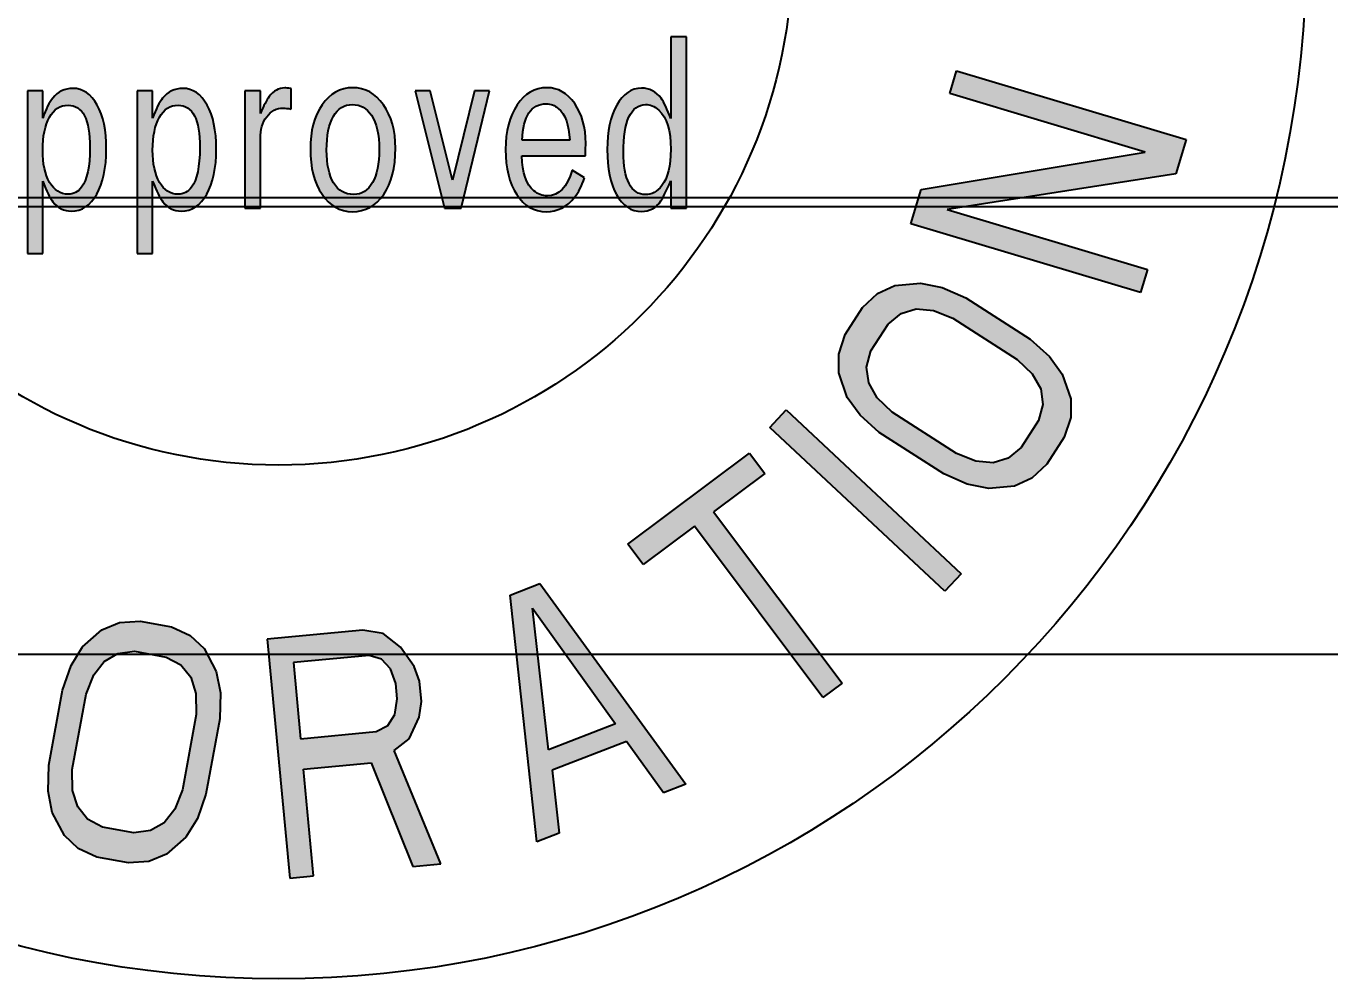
# Model space of a CAD drawing. Header units: millimetres. Extents: x 0 to 1600, y 0 to 1108.
# Drawn here: x 915.6 to 985.5, y 359.1 to 410.2 of the extents above; entities that cross this region are included whole.
import ezdxf
from ezdxf.enums import TextEntityAlignment as Align

# ---------------------------------------------------------------- set-up
doc = ezdxf.new("R2010")
doc.units = ezdxf.units.MM
doc.header["$LTSCALE"] = 88
doc.layers.get('0').update_dxf_attribs({"linetype": 'CONTINUOUS'})
doc.layers.add('5_ALL_CURVES', color=7, linetype='CONTINUOUS')
doc.styles.get("Standard").update_dxf_attribs({"font": 'SIMPLEX.SHX', "width": 0.8})
doc.dimstyles.new('DIMSTYLE_1', dxfattribs={"dimtxt": 6, "dimasz": 6, "dimexe": 3, "dimexo": 1, "dimgap": 1.5, "dimtad": 1, "dimzin": 0, "dimdsep": 46, "dimtxsty": 'STANDARD', "dimblk": '_FILLED', "dimblk1": '_FILLED', "dimblk2": '_FILLED', "dimcen": 0.09, "dimadec": 0, "dimazin": 0, "dimtp": 0.01, "dimtm": 0.01, "dimtfac": 1, "dimtofl": 0, "dimtmove": 0, "dimatfit": 3, "dimldrblk": '_FILLED', "dimfxl": 1, "dimtolj": 1, "dimtzin": 0, "dimarcsym": 0})

# ---------------------------------------------------------------- blocks, each defined once
blk = doc.blocks.new('_FILLED')
at = {"color": 0, "linetype": 'BYBLOCK'}
blk.add_solid([(0, 0), (-1, 0.15), (-1, -0.15)], dxfattribs=at)
blk = doc.blocks.new('*D43')
at = {"color": 2}
for p, q in [((425.097, 399.984), (425.097, 377.984)), ((1148.647, 399.984), (1148.647, 377.984)), ((425.097, 377.984), (425.097, 373.484)), ((1148.647, 377.984), (1148.647, 373.484)), ((425.097, 376.484), (786.872, 376.484)), ((1148.647, 376.484), (786.872, 376.484))]:
    blk.add_line(p, q, dxfattribs=at)
at = {"color": 2, "xscale": 6, "yscale": 6, "zscale": 6, "rotation": 180}
blk.add_blockref('_FILLED', (425.097, 376.484), dxfattribs=at)
at = {"color": 2, "xscale": 6, "yscale": 6, "zscale": 6}
blk.add_blockref('_FILLED', (1148.647, 376.484), dxfattribs=at)
at = {"color": 2, "width": 0.8}
blk.add_text('723.55`0.40', height=6, dxfattribs=at).set_placement((786.872, 377.984), align=Align.CENTER)

msp = doc.modelspace()

# ---------------------------------------------------------------- hatches: boundary and pattern name
h = msp.add_hatch(color=5)
edge = h.paths.add_edge_path()
edge.add_line((916.467, 397.982), (916.467, 401.848))
edge.add_spline(control_points=[(916.467, 401.848), (916.666, 401.326), (916.85, 400.959), (917.015, 400.748)], knot_values=[0, 0, 0, 0, 1, 1, 1, 1], degree=3, periodic=0)
edge.add_spline(control_points=[(917.015, 400.748), (917.276, 400.412), (917.606, 400.25), (918.003, 400.25)], knot_values=[0, 0, 0, 0, 1, 1, 1, 1], degree=3, periodic=0)
edge.add_spline(control_points=[(918.003, 400.25), (918.57, 400.25), (919.025, 400.549), (919.366, 401.157)], knot_values=[0, 0, 0, 0, 1, 1, 1, 1], degree=3, periodic=0)
edge.add_spline(control_points=[(919.366, 401.157), (919.704, 401.761), (919.878, 402.569), (919.878, 403.582)], knot_values=[0, 0, 0, 0, 1, 1, 1, 1], degree=3, periodic=0)
edge.add_spline(control_points=[(919.878, 403.582), (919.878, 404.557), (919.713, 405.341), (919.383, 405.936)], knot_values=[0, 0, 0, 0, 1, 1, 1, 1], degree=3, periodic=0)
edge.add_spline(control_points=[(919.383, 405.936), (919.054, 406.528), (918.623, 406.826), (918.085, 406.826)], knot_values=[0, 0, 0, 0, 1, 1, 1, 1], degree=3, periodic=0)
edge.add_spline(control_points=[(918.085, 406.826), (917.64, 406.826), (917.281, 406.652), (917.003, 406.307)], knot_values=[0, 0, 0, 0, 1, 1, 1, 1], degree=3, periodic=0)
edge.add_spline(control_points=[(917.003, 406.307), (916.821, 406.08), (916.642, 405.72), (916.467, 405.223)], knot_values=[0, 0, 0, 0, 1, 1, 1, 1], degree=3, periodic=0)
edge.add_line((916.467, 405.223), (916.467, 406.702))
edge.add_line((916.467, 406.702), (915.644, 406.702))
edge.add_line((915.644, 406.702), (915.644, 397.982))
edge.add_line((915.644, 397.982), (916.467, 397.982))
edge = h.paths.add_edge_path()
edge.add_line((922.363, 397.982), (922.363, 401.848))
edge.add_spline(control_points=[(922.363, 401.848), (922.562, 401.326), (922.746, 400.959), (922.911, 400.748)], knot_values=[0, 0, 0, 0, 1, 1, 1, 1], degree=3, periodic=0)
edge.add_spline(control_points=[(922.911, 400.748), (923.172, 400.412), (923.502, 400.25), (923.899, 400.25)], knot_values=[0, 0, 0, 0, 1, 1, 1, 1], degree=3, periodic=0)
edge.add_spline(control_points=[(923.899, 400.25), (924.466, 400.25), (924.921, 400.549), (925.261, 401.157)], knot_values=[0, 0, 0, 0, 1, 1, 1, 1], degree=3, periodic=0)
edge.add_spline(control_points=[(925.261, 401.157), (925.599, 401.761), (925.774, 402.569), (925.774, 403.582)], knot_values=[0, 0, 0, 0, 1, 1, 1, 1], degree=3, periodic=0)
edge.add_spline(control_points=[(925.774, 403.582), (925.774, 404.557), (925.609, 405.341), (925.278, 405.936)], knot_values=[0, 0, 0, 0, 1, 1, 1, 1], degree=3, periodic=0)
edge.add_spline(control_points=[(925.278, 405.936), (924.95, 406.528), (924.519, 406.826), (923.981, 406.826)], knot_values=[0, 0, 0, 0, 1, 1, 1, 1], degree=3, periodic=0)
edge.add_spline(control_points=[(923.981, 406.826), (923.536, 406.826), (923.177, 406.652), (922.899, 406.307)], knot_values=[0, 0, 0, 0, 1, 1, 1, 1], degree=3, periodic=0)
edge.add_spline(control_points=[(922.899, 406.307), (922.717, 406.08), (922.538, 405.72), (922.363, 405.223)], knot_values=[0, 0, 0, 0, 1, 1, 1, 1], degree=3, periodic=0)
edge.add_line((922.363, 405.223), (922.363, 406.702))
edge.add_line((922.363, 406.702), (921.54, 406.702))
edge.add_line((921.54, 406.702), (921.54, 397.982))
edge.add_line((921.54, 397.982), (922.363, 397.982))
h.paths.add_polyline_path([(907.844, 400.412), (908.61, 402.625), (912.219, 402.625), (912.984, 400.412), (913.977, 400.412), (910.853, 409.592), (909.976, 409.592), (906.841, 400.412)])
edge = h.paths.add_edge_path()
edge.add_line((928.138, 400.412), (928.138, 404.141))
edge.add_spline(control_points=[(928.138, 404.141), (928.138, 404.613), (928.249, 405.005), (928.477, 405.31)], knot_values=[0, 0, 0, 0, 1, 1, 1, 1], degree=3, periodic=0)
edge.add_spline(control_points=[(928.477, 405.31), (928.705, 405.614), (929, 405.769), (929.359, 405.769)], knot_values=[0, 0, 0, 0, 1, 1, 1, 1], degree=3, periodic=0)
edge.add_spline(control_points=[(929.359, 405.769), (929.46, 405.769), (929.601, 405.751), (929.785, 405.72)], knot_values=[0, 0, 0, 0, 1, 1, 1, 1], degree=3, periodic=0)
edge.add_line((929.785, 405.72), (929.785, 406.826))
edge.add_spline(control_points=[(929.785, 406.826), (929.61, 406.839), (929.499, 406.851), (929.441, 406.851)], knot_values=[0, 0, 0, 0, 1, 1, 1, 1], degree=3, periodic=0)
edge.add_spline(control_points=[(929.441, 406.851), (929.121, 406.851), (928.845, 406.696), (928.614, 406.383)], knot_values=[0, 0, 0, 0, 1, 1, 1, 1], degree=3, periodic=0)
edge.add_spline(control_points=[(928.614, 406.383), (928.477, 406.198), (928.317, 405.9), (928.138, 405.477)], knot_values=[0, 0, 0, 0, 1, 1, 1, 1], degree=3, periodic=0)
edge.add_line((928.138, 405.477), (928.138, 406.702))
edge.add_line((928.138, 406.702), (927.305, 406.702))
edge.add_line((927.305, 406.702), (927.305, 400.412))
edge.add_line((927.305, 400.412), (928.138, 400.412))
h.paths.add_polyline_path([(908.988, 403.762), (910.417, 407.945), (911.831, 403.762)])
edge = h.paths.add_edge_path()
edge.add_spline(control_points=[(924.444, 401.527), (924.252, 401.276), (924.01, 401.152), (923.729, 401.152)], knot_values=[0, 0, 0, 0, 1, 1, 1, 1], degree=3, periodic=0)
edge.add_spline(control_points=[(923.729, 401.152), (923.313, 401.152), (922.978, 401.363), (922.732, 401.787)], knot_values=[0, 0, 0, 0, 1, 1, 1, 1], degree=3, periodic=0)
edge.add_spline(control_points=[(922.732, 401.787), (922.484, 402.214), (922.363, 402.786), (922.363, 403.513)], knot_values=[0, 0, 0, 0, 1, 1, 1, 1], degree=3, periodic=0)
edge.add_spline(control_points=[(922.363, 403.513), (922.363, 404.265), (922.484, 404.85), (922.726, 405.278)], knot_values=[0, 0, 0, 0, 1, 1, 1, 1], degree=3, periodic=0)
edge.add_spline(control_points=[(922.726, 405.278), (922.969, 405.707), (923.303, 405.925), (923.729, 405.925)], knot_values=[0, 0, 0, 0, 1, 1, 1, 1], degree=3, periodic=0)
edge.add_spline(control_points=[(923.729, 405.925), (924.504, 405.925), (924.892, 405.167), (924.892, 403.656)], knot_values=[0, 0, 0, 0, 1, 1, 1, 1], degree=3, periodic=0)
edge.add_spline(control_points=[(924.892, 403.656), (924.892, 402.625), (924.742, 401.916), (924.444, 401.527)], knot_values=[0, 0, 0, 0, 1, 1, 1, 1], degree=3, periodic=0)
edge = h.paths.add_edge_path()
edge.add_spline(control_points=[(918.549, 401.527), (918.357, 401.276), (918.115, 401.152), (917.834, 401.152)], knot_values=[0, 0, 0, 0, 1, 1, 1, 1], degree=3, periodic=0)
edge.add_spline(control_points=[(917.834, 401.152), (917.417, 401.152), (917.083, 401.363), (916.837, 401.787)], knot_values=[0, 0, 0, 0, 1, 1, 1, 1], degree=3, periodic=0)
edge.add_spline(control_points=[(916.837, 401.787), (916.589, 402.214), (916.467, 402.786), (916.467, 403.513)], knot_values=[0, 0, 0, 0, 1, 1, 1, 1], degree=3, periodic=0)
edge.add_spline(control_points=[(916.467, 403.513), (916.467, 404.265), (916.589, 404.85), (916.831, 405.278)], knot_values=[0, 0, 0, 0, 1, 1, 1, 1], degree=3, periodic=0)
edge.add_spline(control_points=[(916.831, 405.278), (917.073, 405.707), (917.407, 405.925), (917.834, 405.925)], knot_values=[0, 0, 0, 0, 1, 1, 1, 1], degree=3, periodic=0)
edge.add_spline(control_points=[(917.834, 405.925), (918.609, 405.925), (918.996, 405.167), (918.996, 403.656)], knot_values=[0, 0, 0, 0, 1, 1, 1, 1], degree=3, periodic=0)
edge.add_spline(control_points=[(918.996, 403.656), (918.996, 402.625), (918.846, 401.916), (918.549, 401.527)], knot_values=[0, 0, 0, 0, 1, 1, 1, 1], degree=3, periodic=0)
h = msp.add_hatch(color=5)
h.paths.add_polyline_path([(938.897, 400.412), (940.423, 406.702), (939.624, 406.702), (938.447, 401.904), (937.236, 406.702), (936.432, 406.702), (938.016, 400.412)])
edge = h.paths.add_edge_path()
edge.add_line((950.975, 400.412), (950.975, 409.592))
edge.add_line((950.975, 409.592), (950.141, 409.592))
edge.add_line((950.141, 409.592), (950.141, 405.21))
edge.add_spline(control_points=[(950.141, 405.21), (949.957, 405.707), (949.783, 406.074), (949.617, 406.296)], knot_values=[0, 0, 0, 0, 1, 1, 1, 1], degree=3, periodic=0)
edge.add_spline(control_points=[(949.617, 406.296), (949.347, 406.658), (948.998, 406.839), (948.572, 406.839)], knot_values=[0, 0, 0, 0, 1, 1, 1, 1], degree=3, periodic=0)
edge.add_spline(control_points=[(948.572, 406.839), (948.024, 406.839), (947.584, 406.534), (947.244, 405.925)], knot_values=[0, 0, 0, 0, 1, 1, 1, 1], degree=3, periodic=0)
edge.add_spline(control_points=[(947.244, 405.925), (946.905, 405.316), (946.736, 404.526), (946.736, 403.557)], knot_values=[0, 0, 0, 0, 1, 1, 1, 1], degree=3, periodic=0)
edge.add_spline(control_points=[(946.736, 403.557), (946.736, 402.538), (946.9, 401.73), (947.23, 401.133)], knot_values=[0, 0, 0, 0, 1, 1, 1, 1], degree=3, periodic=0)
edge.add_spline(control_points=[(947.23, 401.133), (947.564, 400.53), (948.01, 400.232), (948.572, 400.232)], knot_values=[0, 0, 0, 0, 1, 1, 1, 1], degree=3, periodic=0)
edge.add_spline(control_points=[(948.572, 400.232), (949.003, 400.232), (949.347, 400.418), (949.613, 400.792)], knot_values=[0, 0, 0, 0, 1, 1, 1, 1], degree=3, periodic=0)
edge.add_spline(control_points=[(949.613, 400.792), (949.701, 400.915), (949.88, 401.276), (950.141, 401.879)], knot_values=[0, 0, 0, 0, 1, 1, 1, 1], degree=3, periodic=0)
edge.add_line((950.141, 401.879), (950.141, 400.412))
edge.add_line((950.141, 400.412), (950.975, 400.412))
edge = h.paths.add_edge_path()
edge.add_spline(control_points=[(945.563, 403.203), (945.573, 403.557), (945.583, 403.781), (945.583, 403.874)], knot_values=[0, 0, 0, 0, 1, 1, 1, 1], degree=3, periodic=0)
edge.add_spline(control_points=[(945.583, 403.874), (945.583, 404.732), (945.384, 405.446), (944.99, 406.01)], knot_values=[0, 0, 0, 0, 1, 1, 1, 1], degree=3, periodic=0)
edge.add_spline(control_points=[(944.99, 406.01), (944.595, 406.577), (944.1, 406.863), (943.5, 406.863)], knot_values=[0, 0, 0, 0, 1, 1, 1, 1], degree=3, periodic=0)
edge.add_spline(control_points=[(943.5, 406.863), (942.841, 406.863), (942.308, 406.553), (941.9, 405.939)], knot_values=[0, 0, 0, 0, 1, 1, 1, 1], degree=3, periodic=0)
edge.add_spline(control_points=[(941.9, 405.939), (941.489, 405.322), (941.286, 404.526), (941.286, 403.544)], knot_values=[0, 0, 0, 0, 1, 1, 1, 1], degree=3, periodic=0)
edge.add_spline(control_points=[(941.286, 403.544), (941.286, 402.55), (941.484, 401.748), (941.884, 401.136)], knot_values=[0, 0, 0, 0, 1, 1, 1, 1], degree=3, periodic=0)
edge.add_spline(control_points=[(941.884, 401.136), (942.284, 400.524), (942.812, 400.219), (943.461, 400.219)], knot_values=[0, 0, 0, 0, 1, 1, 1, 1], degree=3, periodic=0)
edge.add_spline(control_points=[(943.461, 400.219), (944.066, 400.219), (944.58, 400.48), (944.998, 401.007)], knot_values=[0, 0, 0, 0, 1, 1, 1, 1], degree=3, periodic=0)
edge.add_spline(control_points=[(944.998, 401.007), (945.186, 401.245), (945.36, 401.587), (945.515, 402.028)], knot_values=[0, 0, 0, 0, 1, 1, 1, 1], degree=3, periodic=0)
edge.add_line((945.515, 402.028), (944.851, 402.451))
edge.add_spline(control_points=[(944.851, 402.451), (944.585, 401.531), (944.144, 401.071), (943.529, 401.071)], knot_values=[0, 0, 0, 0, 1, 1, 1, 1], degree=3, periodic=0)
edge.add_spline(control_points=[(943.529, 401.071), (943.253, 401.071), (943.01, 401.158), (942.801, 401.337)], knot_values=[0, 0, 0, 0, 1, 1, 1, 1], degree=3, periodic=0)
edge.add_spline(control_points=[(942.801, 401.337), (942.4, 401.68), (942.182, 402.301), (942.153, 403.203)], knot_values=[0, 0, 0, 0, 1, 1, 1, 1], degree=3, periodic=0)
edge.add_line((942.153, 403.203), (945.563, 403.203))
edge = h.paths.add_edge_path()
edge.add_spline(control_points=[(942.172, 404.054), (942.221, 405.347), (942.652, 405.999), (943.461, 405.999)], knot_values=[0, 0, 0, 0, 1, 1, 1, 1], degree=3, periodic=0)
edge.add_spline(control_points=[(943.461, 405.999), (943.698, 405.999), (943.916, 405.919), (944.109, 405.756)], knot_values=[0, 0, 0, 0, 1, 1, 1, 1], degree=3, periodic=0)
edge.add_spline(control_points=[(944.109, 405.756), (944.483, 405.44), (944.687, 404.874), (944.72, 404.054)], knot_values=[0, 0, 0, 0, 1, 1, 1, 1], degree=3, periodic=0)
edge.add_line((944.72, 404.054), (942.172, 404.054))
edge = h.paths.add_edge_path()
edge.add_spline(control_points=[(949.663, 401.617), (949.405, 401.294), (949.11, 401.133), (948.78, 401.133)], knot_values=[0, 0, 0, 0, 1, 1, 1, 1], degree=3, periodic=0)
edge.add_spline(control_points=[(948.78, 401.133), (948.407, 401.133), (948.116, 401.332), (947.908, 401.73)], knot_values=[0, 0, 0, 0, 1, 1, 1, 1], degree=3, periodic=0)
edge.add_spline(control_points=[(947.908, 401.73), (947.7, 402.127), (947.598, 402.68), (947.598, 403.395)], knot_values=[0, 0, 0, 0, 1, 1, 1, 1], degree=3, periodic=0)
edge.add_spline(control_points=[(947.598, 403.395), (947.598, 405.073), (947.995, 405.925), (948.79, 405.963)], knot_values=[0, 0, 0, 0, 1, 1, 1, 1], degree=3, periodic=0)
edge.add_spline(control_points=[(948.79, 405.963), (949.032, 405.975), (949.269, 405.869), (949.498, 405.659)], knot_values=[0, 0, 0, 0, 1, 1, 1, 1], degree=3, periodic=0)
edge.add_spline(control_points=[(949.498, 405.659), (949.923, 405.266), (950.141, 404.57), (950.141, 403.563)], knot_values=[0, 0, 0, 0, 1, 1, 1, 1], degree=3, periodic=0)
edge.add_spline(control_points=[(950.141, 403.563), (950.141, 402.662), (949.982, 402.015), (949.663, 401.617)], knot_values=[0, 0, 0, 0, 1, 1, 1, 1], degree=3, periodic=0)
h = msp.add_hatch(color=5)
h.paths.add_polyline_path([(975.578, 403.408), (965.099, 406.544), (965.468, 407.775), (977.78, 404.091), (977.227, 402.244), (964.951, 400.328), (975.692, 397.113), (975.324, 395.882), (963.011, 399.567), (963.564, 401.414)])
h.paths.add_polyline_path([(967.19, 385.383), (966.039, 385.614), (964.773, 386.173), (961.322, 388.391), (960.288, 389.311), (959.599, 390.262), (959.142, 391.574), (959.146, 392.591), (959.495, 393.64), (960.421, 395.081), (961.23, 395.834), (962.154, 396.259), (963.537, 396.389), (964.689, 396.158), (965.955, 395.599), (969.405, 393.381), (970.44, 392.462), (971.128, 391.51), (971.585, 390.198), (971.582, 389.181), (971.233, 388.132), (970.306, 386.691), (969.497, 385.938), (968.574, 385.513)])
h.paths.add_polyline_path([(966.503, 386.843), (965.468, 387.255), (962.017, 389.472), (961.213, 390.244), (960.754, 391.048), (960.642, 391.884), (960.875, 392.753), (961.801, 394.194), (962.495, 394.767), (963.302, 395.012), (964.224, 394.929), (965.26, 394.518), (968.71, 392.3), (969.515, 391.528), (969.973, 390.724), (970.086, 389.888), (969.852, 389.02), (968.926, 387.578), (968.233, 387.005), (967.425, 386.76)])
h.paths.add_polyline_path([(955.444, 388.66), (956.322, 389.598), (965.705, 380.816), (964.827, 379.877)])
h.paths.add_polyline_path([(947.847, 382.405), (954.361, 387.286), (955.18, 386.192), (952.438, 384.137), (959.326, 374.947), (958.297, 374.176), (951.41, 383.366), (948.667, 381.311)])
h.paths.add_polyline_path([(950.951, 369.537), (949.752, 369.074), (947.771, 371.827), (943.774, 370.283), (944.157, 366.914), (942.958, 366.451), (941.526, 379.674), (943.124, 380.292)])
h.paths.add_polyline_path([(947.177, 372.77), (943.58, 371.381), (942.719, 378.963)])
h = msp.add_hatch(color=5)
edge = h.paths.add_edge_path()
edge.add_spline(control_points=[(934.146, 401.778), (933.903, 401.35), (933.568, 401.139), (933.147, 401.139)], knot_values=[0, 0, 0, 0, 1, 1, 1, 1], degree=3, periodic=0)
edge.add_spline(control_points=[(933.147, 401.139), (932.682, 401.139), (932.319, 401.344), (932.065, 401.759)], knot_values=[0, 0, 0, 0, 1, 1, 1, 1], degree=3, periodic=0)
edge.add_spline(control_points=[(932.065, 401.759), (931.815, 402.171), (931.689, 402.761), (931.689, 403.52)], knot_values=[0, 0, 0, 0, 1, 1, 1, 1], degree=3, periodic=0)
edge.add_spline(control_points=[(931.689, 403.52), (931.689, 404.303), (931.81, 404.906), (932.059, 405.337)], knot_values=[0, 0, 0, 0, 1, 1, 1, 1], degree=3, periodic=0)
edge.add_spline(control_points=[(932.059, 405.337), (932.299, 405.751), (932.633, 405.962), (933.069, 405.962)], knot_values=[0, 0, 0, 0, 1, 1, 1, 1], degree=3, periodic=0)
edge.add_spline(control_points=[(933.069, 405.962), (933.501, 405.962), (933.845, 405.769), (934.093, 405.392)], knot_values=[0, 0, 0, 0, 1, 1, 1, 1], degree=3, periodic=0)
edge.add_spline(control_points=[(934.093, 405.392), (934.368, 404.974), (934.508, 404.359), (934.508, 403.544)], knot_values=[0, 0, 0, 0, 1, 1, 1, 1], degree=3, periodic=0)
edge.add_spline(control_points=[(934.508, 403.544), (934.508, 402.792), (934.387, 402.202), (934.146, 401.778)], knot_values=[0, 0, 0, 0, 1, 1, 1, 1], degree=3, periodic=0)
edge = h.paths.add_edge_path()
edge.add_spline(control_points=[(934.733, 405.953), (934.305, 406.559), (933.753, 406.863), (933.079, 406.863)], knot_values=[0, 0, 0, 0, 1, 1, 1, 1], degree=3, periodic=0)
edge.add_spline(control_points=[(933.079, 406.863), (932.415, 406.863), (931.873, 406.553), (931.451, 405.944)], knot_values=[0, 0, 0, 0, 1, 1, 1, 1], degree=3, periodic=0)
edge.add_spline(control_points=[(931.451, 405.944), (931.025, 405.328), (930.817, 404.539), (930.817, 403.582)], knot_values=[0, 0, 0, 0, 1, 1, 1, 1], degree=3, periodic=0)
edge.add_spline(control_points=[(930.817, 403.582), (930.817, 402.587), (931.025, 401.773), (931.442, 401.152)], knot_values=[0, 0, 0, 0, 1, 1, 1, 1], degree=3, periodic=0)
edge.add_spline(control_points=[(931.442, 401.152), (931.858, 400.53), (932.401, 400.219), (933.069, 400.219)], knot_values=[0, 0, 0, 0, 1, 1, 1, 1], degree=3, periodic=0)
edge.add_spline(control_points=[(933.069, 400.219), (933.767, 400.219), (934.329, 400.524), (934.749, 401.141)], knot_values=[0, 0, 0, 0, 1, 1, 1, 1], degree=3, periodic=0)
edge.add_spline(control_points=[(934.749, 401.141), (935.167, 401.754), (935.38, 402.581), (935.38, 403.619)], knot_values=[0, 0, 0, 0, 1, 1, 1, 1], degree=3, periodic=0)
edge.add_spline(control_points=[(935.38, 403.619), (935.38, 404.57), (935.162, 405.347), (934.733, 405.953)], knot_values=[0, 0, 0, 0, 1, 1, 1, 1], degree=3, periodic=0)
h = msp.add_hatch(color=5)
h.paths.add_polyline_path([(921.358, 366.936), (919.672, 367.243), (918.878, 367.666), (918.345, 368.32), (918.071, 369.204), (918.056, 370.318), (918.794, 374.353), (919.201, 375.391), (919.77, 376.121), (920.5, 376.543), (921.392, 376.658), (923.078, 376.35), (923.871, 375.927), (924.405, 375.274), (924.679, 374.39), (924.693, 373.275), (923.956, 369.241), (923.549, 368.203), (922.98, 367.473), (922.25, 367.051)])
h.paths.add_polyline_path([(930.989, 364.626), (930.451, 370.344), (934.076, 370.685), (936.32, 365.129), (937.813, 365.269), (935.304, 371.35), (936.106, 371.975), (936.643, 373.124), (936.779, 373.961), (936.677, 375.05), (936.387, 375.847), (935.644, 376.875), (934.714, 377.612), (933.622, 377.783), (928.504, 377.301), (929.71, 364.506)])
h.paths.add_polyline_path([(934.349, 372.359), (934.963, 372.691), (935.338, 373.276), (935.474, 374.113), (935.397, 374.929), (935.107, 375.726), (934.629, 376.23), (933.964, 376.442), (929.912, 376.061), (930.297, 371.977)])
h.paths.add_polyline_path([(921.063, 365.322), (919.377, 365.629), (918.373, 366.091), (917.628, 366.783), (916.982, 368.013), (916.757, 369.166), (916.792, 370.549), (917.529, 374.584), (917.986, 375.891), (918.604, 376.89), (919.643, 377.812), (920.584, 378.196), (921.687, 378.272), (923.373, 377.964), (924.377, 377.503), (925.122, 376.811), (925.768, 375.581), (925.993, 374.428), (925.958, 373.044), (925.221, 369.01), (924.764, 367.703), (924.146, 366.704), (923.107, 365.782), (922.166, 365.398)])

# ---------------------------------------------------------------- linework, layer by layer
at = {"color": 5}
for p, q in [((950.975, 409.592), (950.141, 409.592)), ((950.141, 409.592), (950.141, 405.21)), ((950.975, 400.412), (950.975, 409.592)), ((965.099, 406.544), (965.468, 407.775)), ((965.468, 407.775), (977.78, 404.091)), ((916.467, 406.702), (915.644, 406.702)), ((915.644, 406.702), (915.644, 397.982)), ((916.467, 405.223), (916.467, 406.702)), ((922.363, 406.702), (921.54, 406.702)), ((921.54, 406.702), (921.54, 397.982)), ((922.363, 405.223), (922.363, 406.702)), ((928.138, 406.702), (927.305, 406.702)), ((927.305, 406.702), (927.305, 400.412)), ((928.138, 405.477), (928.138, 406.702)), ((929.785, 405.72), (929.785, 406.826)), ((937.236, 406.702), (936.432, 406.702)), ((936.432, 406.702), (938.016, 400.412)), ((938.447, 401.904), (937.236, 406.702)), ((939.624, 406.702), (938.447, 401.904)), ((938.897, 400.412), (940.423, 406.702)), ((940.423, 406.702), (939.624, 406.702)), ((975.578, 403.408), (965.099, 406.544)), ((928.138, 400.412), (928.138, 404.141)), ((944.72, 404.054), (942.172, 404.054)), ((977.78, 404.091), (977.227, 402.244)), ((963.564, 401.414), (975.578, 403.408)), ((942.153, 403.203), (945.563, 403.203)), ((945.515, 402.028), (944.851, 402.451)), ((977.227, 402.244), (964.951, 400.328)), ((916.467, 397.982), (916.467, 401.848)), ((922.363, 397.982), (922.363, 401.848)), ((950.141, 401.879), (950.141, 400.412)), ((963.011, 399.567), (963.564, 401.414)), ((927.305, 400.412), (928.138, 400.412)), ((938.016, 400.412), (938.897, 400.412)), ((950.141, 400.412), (950.975, 400.412)), ((964.951, 400.328), (975.692, 397.113)), ((975.324, 395.882), (963.011, 399.567)), ((915.644, 397.982), (916.467, 397.982)), ((921.54, 397.982), (922.363, 397.982)), ((975.692, 397.113), (975.324, 395.882)), ((962.154, 396.259), (963.537, 396.389)), ((963.537, 396.389), (964.689, 396.158)), ((960.421, 395.081), (961.23, 395.834)), ((961.23, 395.834), (962.154, 396.259)), ((964.689, 396.158), (965.955, 395.599)), ((959.495, 393.64), (960.421, 395.081)), ((962.495, 394.767), (963.302, 395.012)), ((963.302, 395.012), (964.224, 394.929)), ((965.955, 395.599), (969.405, 393.381)), ((961.801, 394.194), (962.495, 394.767)), ((964.224, 394.929), (965.26, 394.518)), ((965.26, 394.518), (968.71, 392.3)), ((959.146, 392.591), (959.495, 393.64)), ((960.875, 392.753), (961.801, 394.194)), ((969.405, 393.381), (970.44, 392.462)), ((959.142, 391.574), (959.146, 392.591)), ((960.642, 391.884), (960.875, 392.753)), ((968.71, 392.3), (969.515, 391.528)), ((970.44, 392.462), (971.128, 391.51)), ((959.599, 390.262), (959.142, 391.574)), ((960.754, 391.048), (960.642, 391.884)), ((969.515, 391.528), (969.973, 390.724)), ((971.128, 391.51), (971.585, 390.198)), ((961.213, 390.244), (960.754, 391.048)), ((960.288, 389.311), (959.599, 390.262)), ((962.017, 389.472), (961.213, 390.244)), ((969.973, 390.724), (970.086, 389.888)), ((971.585, 390.198), (971.582, 389.181)), ((955.444, 388.66), (956.322, 389.598)), ((956.322, 389.598), (965.705, 380.816)), ((965.468, 387.255), (962.017, 389.472)), ((970.086, 389.888), (969.852, 389.02)), ((961.322, 388.391), (960.288, 389.311)), ((969.852, 389.02), (968.926, 387.578)), ((971.582, 389.181), (971.233, 388.132)), ((964.827, 379.877), (955.444, 388.66)), ((964.773, 386.173), (961.322, 388.391)), ((971.233, 388.132), (970.306, 386.691)), ((947.847, 382.405), (954.361, 387.286)), ((954.361, 387.286), (955.18, 386.192)), ((968.926, 387.578), (968.233, 387.005)), ((966.503, 386.843), (965.468, 387.255)), ((967.425, 386.76), (966.503, 386.843)), ((968.233, 387.005), (967.425, 386.76)), ((970.306, 386.691), (969.497, 385.938)), ((955.18, 386.192), (952.438, 384.137)), ((966.039, 385.614), (964.773, 386.173)), ((969.497, 385.938), (968.574, 385.513)), ((967.19, 385.383), (966.039, 385.614)), ((968.574, 385.513), (967.19, 385.383)), ((952.438, 384.137), (959.326, 374.947)), ((951.41, 383.366), (948.667, 381.311)), ((958.297, 374.176), (951.41, 383.366)), ((948.667, 381.311), (947.847, 382.405)), ((941.526, 379.674), (943.124, 380.292)), ((943.124, 380.292), (950.951, 369.537)), ((965.705, 380.816), (964.827, 379.877)), ((942.958, 366.451), (941.526, 379.674)), ((942.719, 378.963), (947.177, 372.77)), ((943.58, 371.381), (942.719, 378.963)), ((919.643, 377.812), (920.584, 378.196)), ((920.584, 378.196), (921.687, 378.272)), ((921.687, 378.272), (923.373, 377.964)), ((918.604, 376.89), (919.643, 377.812)), ((923.373, 377.964), (924.377, 377.503)), ((924.377, 377.503), (925.122, 376.811)), ((933.622, 377.783), (928.504, 377.301)), ((934.714, 377.612), (933.622, 377.783)), ((935.644, 376.875), (934.714, 377.612)), ((917.986, 375.891), (918.604, 376.89)), ((925.122, 376.811), (925.768, 375.581)), ((928.504, 377.301), (929.71, 364.506)), ((936.387, 375.847), (935.644, 376.875)), ((919.201, 375.391), (919.77, 376.121)), ((919.77, 376.121), (920.5, 376.543)), ((920.5, 376.543), (921.392, 376.658)), ((921.392, 376.658), (923.078, 376.35)), ((923.078, 376.35), (923.871, 375.927)), ((933.964, 376.442), (929.912, 376.061)), ((934.629, 376.23), (933.964, 376.442)), ((935.107, 375.726), (934.629, 376.23)), ((917.529, 374.584), (917.986, 375.891)), ((918.794, 374.353), (919.201, 375.391)), ((923.871, 375.927), (924.405, 375.274)), ((925.768, 375.581), (925.993, 374.428)), ((929.912, 376.061), (930.297, 371.977)), ((935.397, 374.929), (935.107, 375.726)), ((936.677, 375.05), (936.387, 375.847)), ((924.405, 375.274), (924.679, 374.39)), ((935.474, 374.113), (935.397, 374.929)), ((936.779, 373.961), (936.677, 375.05)), ((959.326, 374.947), (958.297, 374.176)), ((916.792, 370.549), (917.529, 374.584)), ((918.056, 370.318), (918.794, 374.353)), ((924.679, 374.39), (924.693, 373.275)), ((925.993, 374.428), (925.958, 373.044)), ((935.338, 373.276), (935.474, 374.113)), ((936.643, 373.124), (936.779, 373.961)), ((924.693, 373.275), (923.956, 369.241)), ((925.958, 373.044), (925.221, 369.01)), ((934.349, 372.359), (934.963, 372.691)), ((934.963, 372.691), (935.338, 373.276)), ((936.106, 371.975), (936.643, 373.124)), ((947.177, 372.77), (943.58, 371.381)), ((930.297, 371.977), (934.349, 372.359)), ((935.304, 371.35), (936.106, 371.975)), ((937.813, 365.269), (935.304, 371.35)), ((947.771, 371.827), (943.774, 370.283)), ((949.752, 369.074), (947.771, 371.827)), ((916.757, 369.166), (916.792, 370.549)), ((930.451, 370.344), (934.076, 370.685)), ((934.076, 370.685), (936.32, 365.129)), ((918.071, 369.204), (918.056, 370.318)), ((930.989, 364.626), (930.451, 370.344)), ((943.774, 370.283), (944.157, 366.914)), ((916.982, 368.013), (916.757, 369.166)), ((918.345, 368.32), (918.071, 369.204)), ((923.956, 369.241), (923.549, 368.203)), ((950.951, 369.537), (949.752, 369.074)), ((925.221, 369.01), (924.764, 367.703)), ((917.628, 366.783), (916.982, 368.013)), ((918.878, 367.666), (918.345, 368.32)), ((923.549, 368.203), (922.98, 367.473)), ((924.764, 367.703), (924.146, 366.704)), ((919.672, 367.243), (918.878, 367.666)), ((921.358, 366.936), (919.672, 367.243)), ((922.25, 367.051), (921.358, 366.936)), ((922.98, 367.473), (922.25, 367.051)), ((918.373, 366.091), (917.628, 366.783)), ((924.146, 366.704), (923.107, 365.782)), ((944.157, 366.914), (942.958, 366.451)), ((919.377, 365.629), (918.373, 366.091)), ((921.063, 365.322), (919.377, 365.629)), ((923.107, 365.782), (922.166, 365.398)), ((922.166, 365.398), (921.063, 365.322)), ((936.32, 365.129), (937.813, 365.269)), ((929.71, 364.506), (930.989, 364.626))]:
    msp.add_line(p, q, dxfattribs=at)
at = {"color": 7}
for p, q in [((425.097, 400.984), (1148.647, 400.984)), ((1148.147, 400.484), (425.597, 400.484))]:
    msp.add_line(p, q, dxfattribs=at)
at = {"color": 5}
for points in [[(929.441, 406.851), (929.121, 406.851), (928.845, 406.696), (928.614, 406.383)], [(929.785, 406.826), (929.61, 406.839), (929.499, 406.851), (929.441, 406.851)], [(933.079, 406.863), (932.415, 406.863), (931.873, 406.553), (931.451, 405.944)], [(934.733, 405.953), (934.305, 406.559), (933.753, 406.863), (933.079, 406.863)], [(943.5, 406.863), (942.841, 406.863), (942.308, 406.553), (941.9, 405.939)], [(944.99, 406.01), (944.595, 406.577), (944.1, 406.863), (943.5, 406.863)], [(948.572, 406.839), (948.024, 406.839), (947.584, 406.534), (947.244, 405.925)], [(949.617, 406.296), (949.347, 406.658), (948.998, 406.839), (948.572, 406.839)], [(917.003, 406.307), (916.821, 406.08), (916.642, 405.72), (916.467, 405.223)], [(918.085, 406.826), (917.64, 406.826), (917.281, 406.652), (917.003, 406.307)], [(919.383, 405.936), (919.054, 406.528), (918.623, 406.826), (918.085, 406.826)], [(922.899, 406.307), (922.717, 406.08), (922.538, 405.72), (922.363, 405.223)], [(923.981, 406.826), (923.536, 406.826), (923.177, 406.652), (922.899, 406.307)], [(925.278, 405.936), (924.95, 406.528), (924.519, 406.826), (923.981, 406.826)], [(928.614, 406.383), (928.477, 406.198), (928.317, 405.9), (928.138, 405.477)], [(950.141, 405.21), (949.957, 405.707), (949.783, 406.074), (949.617, 406.296)], [(916.831, 405.278), (917.073, 405.707), (917.407, 405.925), (917.834, 405.925)], [(917.834, 405.925), (918.609, 405.925), (918.996, 405.167), (918.996, 403.656)], [(919.878, 403.582), (919.878, 404.557), (919.713, 405.341), (919.383, 405.936)], [(922.726, 405.278), (922.969, 405.707), (923.303, 405.925), (923.729, 405.925)], [(923.729, 405.925), (924.504, 405.925), (924.892, 405.167), (924.892, 403.656)], [(925.774, 403.582), (925.774, 404.557), (925.609, 405.341), (925.278, 405.936)], [(928.477, 405.31), (928.705, 405.614), (929, 405.769), (929.359, 405.769)], [(929.359, 405.769), (929.46, 405.769), (929.601, 405.751), (929.785, 405.72)], [(931.451, 405.944), (931.025, 405.328), (930.817, 404.539), (930.817, 403.582)], [(932.059, 405.337), (932.299, 405.751), (932.633, 405.962), (933.069, 405.962)], [(933.069, 405.962), (933.501, 405.962), (933.845, 405.769), (934.093, 405.392)], [(935.38, 403.619), (935.38, 404.57), (935.162, 405.347), (934.733, 405.953)], [(941.9, 405.939), (941.489, 405.322), (941.286, 404.526), (941.286, 403.544)], [(942.172, 404.054), (942.221, 405.347), (942.652, 405.999), (943.461, 405.999)], [(943.461, 405.999), (943.698, 405.999), (943.916, 405.919), (944.109, 405.756)], [(944.109, 405.756), (944.483, 405.44), (944.687, 404.874), (944.72, 404.054)], [(945.583, 403.874), (945.583, 404.732), (945.384, 405.446), (944.99, 406.01)], [(947.244, 405.925), (946.905, 405.316), (946.736, 404.526), (946.736, 403.557)], [(947.598, 403.395), (947.598, 405.073), (947.995, 405.925), (948.79, 405.963)], [(948.79, 405.963), (949.032, 405.975), (949.269, 405.869), (949.498, 405.659)], [(949.498, 405.659), (949.923, 405.266), (950.141, 404.57), (950.141, 403.563)], [(916.467, 403.513), (916.467, 404.265), (916.589, 404.85), (916.831, 405.278)], [(922.363, 403.513), (922.363, 404.265), (922.484, 404.85), (922.726, 405.278)], [(928.138, 404.141), (928.138, 404.613), (928.249, 405.005), (928.477, 405.31)], [(931.689, 403.52), (931.689, 404.303), (931.81, 404.906), (932.059, 405.337)], [(934.093, 405.392), (934.368, 404.974), (934.508, 404.359), (934.508, 403.544)], [(916.837, 401.787), (916.589, 402.214), (916.467, 402.786), (916.467, 403.513)], [(918.996, 403.656), (918.996, 402.625), (918.846, 401.916), (918.549, 401.527)], [(919.366, 401.157), (919.704, 401.761), (919.878, 402.569), (919.878, 403.582)], [(922.732, 401.787), (922.484, 402.214), (922.363, 402.786), (922.363, 403.513)], [(924.892, 403.656), (924.892, 402.625), (924.742, 401.916), (924.444, 401.527)], [(925.261, 401.157), (925.599, 401.761), (925.774, 402.569), (925.774, 403.582)], [(930.817, 403.582), (930.817, 402.587), (931.025, 401.773), (931.442, 401.152)], [(932.065, 401.759), (931.815, 402.171), (931.689, 402.761), (931.689, 403.52)], [(934.508, 403.544), (934.508, 402.792), (934.387, 402.202), (934.146, 401.778)], [(934.749, 401.141), (935.167, 401.754), (935.38, 402.581), (935.38, 403.619)], [(941.286, 403.544), (941.286, 402.55), (941.484, 401.748), (941.884, 401.136)], [(945.563, 403.203), (945.573, 403.557), (945.583, 403.781), (945.583, 403.874)], [(946.736, 403.557), (946.736, 402.538), (946.9, 401.73), (947.23, 401.133)], [(947.908, 401.73), (947.7, 402.127), (947.598, 402.68), (947.598, 403.395)], [(950.141, 403.563), (950.141, 402.662), (949.982, 402.015), (949.663, 401.617)], [(942.801, 401.337), (942.4, 401.68), (942.182, 402.301), (942.153, 403.203)], [(944.851, 402.451), (944.585, 401.531), (944.144, 401.071), (943.529, 401.071)], [(944.998, 401.007), (945.186, 401.245), (945.36, 401.587), (945.515, 402.028)], [(916.467, 401.848), (916.666, 401.326), (916.85, 400.959), (917.015, 400.748)], [(917.834, 401.152), (917.417, 401.152), (917.083, 401.363), (916.837, 401.787)], [(918.549, 401.527), (918.357, 401.276), (918.115, 401.152), (917.834, 401.152)], [(922.363, 401.848), (922.562, 401.326), (922.746, 400.959), (922.911, 400.748)], [(923.729, 401.152), (923.313, 401.152), (922.978, 401.363), (922.732, 401.787)], [(924.444, 401.527), (924.252, 401.276), (924.01, 401.152), (923.729, 401.152)], [(933.147, 401.139), (932.682, 401.139), (932.319, 401.344), (932.065, 401.759)], [(934.146, 401.778), (933.903, 401.35), (933.568, 401.139), (933.147, 401.139)], [(943.529, 401.071), (943.253, 401.071), (943.01, 401.158), (942.801, 401.337)], [(948.78, 401.133), (948.407, 401.133), (948.116, 401.332), (947.908, 401.73)], [(949.663, 401.617), (949.405, 401.294), (949.11, 401.133), (948.78, 401.133)], [(949.613, 400.792), (949.701, 400.915), (949.88, 401.276), (950.141, 401.879)], [(917.015, 400.748), (917.276, 400.412), (917.606, 400.25), (918.003, 400.25)], [(918.003, 400.25), (918.57, 400.25), (919.025, 400.549), (919.366, 401.157)], [(922.911, 400.748), (923.172, 400.412), (923.502, 400.25), (923.899, 400.25)], [(923.899, 400.25), (924.466, 400.25), (924.921, 400.549), (925.261, 401.157)], [(931.442, 401.152), (931.858, 400.53), (932.401, 400.219), (933.069, 400.219)], [(933.069, 400.219), (933.767, 400.219), (934.329, 400.524), (934.749, 401.141)], [(941.884, 401.136), (942.284, 400.524), (942.812, 400.219), (943.461, 400.219)], [(943.461, 400.219), (944.066, 400.219), (944.58, 400.48), (944.998, 401.007)], [(947.23, 401.133), (947.564, 400.53), (948.01, 400.232), (948.572, 400.232)], [(948.572, 400.232), (949.003, 400.232), (949.347, 400.418), (949.613, 400.792)]]:
    msp.add_open_spline(points, degree=3, dxfattribs=at)
at = {"layer": '5_ALL_CURVES', "color": 5}
for p, q in [((950.975, 409.592), (950.141, 409.592)), ((950.141, 409.592), (950.141, 405.21)), ((950.975, 400.412), (950.975, 409.592)), ((965.099, 406.544), (965.468, 407.775)), ((965.468, 407.775), (977.78, 404.091)), ((916.467, 406.702), (915.644, 406.702)), ((915.644, 406.702), (915.644, 397.982)), ((916.467, 405.223), (916.467, 406.702)), ((922.363, 406.702), (921.54, 406.702)), ((921.54, 406.702), (921.54, 397.982)), ((922.363, 405.223), (922.363, 406.702)), ((928.138, 406.702), (927.305, 406.702)), ((927.305, 406.702), (927.305, 400.412)), ((928.138, 405.477), (928.138, 406.702)), ((929.785, 405.72), (929.785, 406.826)), ((937.236, 406.702), (936.432, 406.702)), ((936.432, 406.702), (938.016, 400.412)), ((938.447, 401.904), (937.236, 406.702)), ((939.624, 406.702), (938.447, 401.904)), ((938.897, 400.412), (940.423, 406.702)), ((940.423, 406.702), (939.624, 406.702)), ((975.578, 403.408), (965.099, 406.544)), ((928.138, 400.412), (928.138, 404.141)), ((944.72, 404.054), (942.172, 404.054)), ((977.78, 404.091), (977.227, 402.244)), ((963.564, 401.414), (975.578, 403.408)), ((942.153, 403.203), (945.563, 403.203)), ((945.515, 402.028), (944.851, 402.451)), ((977.227, 402.244), (964.951, 400.328)), ((916.467, 397.982), (916.467, 401.848)), ((922.363, 397.982), (922.363, 401.848)), ((950.141, 401.879), (950.141, 400.412)), ((963.011, 399.567), (963.564, 401.414)), ((927.305, 400.412), (928.138, 400.412)), ((938.016, 400.412), (938.897, 400.412)), ((950.141, 400.412), (950.975, 400.412)), ((964.951, 400.328), (975.692, 397.113)), ((975.324, 395.882), (963.011, 399.567)), ((915.644, 397.982), (916.467, 397.982)), ((921.54, 397.982), (922.363, 397.982)), ((975.692, 397.113), (975.324, 395.882)), ((962.154, 396.259), (963.537, 396.389)), ((963.537, 396.389), (964.689, 396.158)), ((960.421, 395.081), (961.23, 395.834)), ((961.23, 395.834), (962.154, 396.259)), ((964.689, 396.158), (965.955, 395.599)), ((959.495, 393.64), (960.421, 395.081)), ((962.495, 394.767), (963.302, 395.012)), ((963.302, 395.012), (964.224, 394.929)), ((965.955, 395.599), (969.405, 393.381)), ((961.801, 394.194), (962.495, 394.767)), ((964.224, 394.929), (965.26, 394.518)), ((965.26, 394.518), (968.71, 392.3)), ((959.146, 392.591), (959.495, 393.64)), ((960.875, 392.753), (961.801, 394.194)), ((969.405, 393.381), (970.44, 392.462)), ((959.142, 391.574), (959.146, 392.591)), ((960.642, 391.884), (960.875, 392.753)), ((968.71, 392.3), (969.515, 391.528)), ((970.44, 392.462), (971.128, 391.51)), ((959.599, 390.262), (959.142, 391.574)), ((960.754, 391.048), (960.642, 391.884)), ((969.515, 391.528), (969.973, 390.724)), ((971.128, 391.51), (971.585, 390.198)), ((961.213, 390.244), (960.754, 391.048)), ((960.288, 389.311), (959.599, 390.262)), ((962.017, 389.472), (961.213, 390.244)), ((969.973, 390.724), (970.086, 389.888)), ((971.585, 390.198), (971.582, 389.181)), ((955.444, 388.66), (956.322, 389.598)), ((956.322, 389.598), (965.705, 380.816)), ((965.468, 387.255), (962.017, 389.472)), ((970.086, 389.888), (969.852, 389.02)), ((961.322, 388.391), (960.288, 389.311)), ((969.852, 389.02), (968.926, 387.578)), ((971.582, 389.181), (971.233, 388.132)), ((964.827, 379.877), (955.444, 388.66)), ((964.773, 386.173), (961.322, 388.391)), ((971.233, 388.132), (970.306, 386.691)), ((947.847, 382.405), (954.361, 387.286)), ((954.361, 387.286), (955.18, 386.192)), ((968.926, 387.578), (968.233, 387.005)), ((966.503, 386.843), (965.468, 387.255)), ((967.425, 386.76), (966.503, 386.843)), ((968.233, 387.005), (967.425, 386.76)), ((970.306, 386.691), (969.497, 385.938)), ((955.18, 386.192), (952.438, 384.137)), ((966.039, 385.614), (964.773, 386.173)), ((969.497, 385.938), (968.574, 385.513)), ((967.19, 385.383), (966.039, 385.614)), ((968.574, 385.513), (967.19, 385.383)), ((952.438, 384.137), (959.326, 374.947)), ((951.41, 383.366), (948.667, 381.311)), ((958.297, 374.176), (951.41, 383.366)), ((948.667, 381.311), (947.847, 382.405)), ((941.526, 379.674), (943.124, 380.292)), ((943.124, 380.292), (950.951, 369.537)), ((965.705, 380.816), (964.827, 379.877)), ((942.958, 366.451), (941.526, 379.674)), ((942.719, 378.963), (947.177, 372.77)), ((943.58, 371.381), (942.719, 378.963)), ((919.643, 377.812), (920.584, 378.196)), ((920.584, 378.196), (921.687, 378.272)), ((921.687, 378.272), (923.373, 377.964)), ((918.604, 376.89), (919.643, 377.812)), ((923.373, 377.964), (924.377, 377.503)), ((924.377, 377.503), (925.122, 376.811)), ((933.622, 377.783), (928.504, 377.301)), ((934.714, 377.612), (933.622, 377.783)), ((935.644, 376.875), (934.714, 377.612)), ((917.986, 375.891), (918.604, 376.89)), ((925.122, 376.811), (925.768, 375.581)), ((928.504, 377.301), (929.71, 364.506)), ((936.387, 375.847), (935.644, 376.875)), ((919.201, 375.391), (919.77, 376.121)), ((919.77, 376.121), (920.5, 376.543)), ((920.5, 376.543), (921.392, 376.658)), ((921.392, 376.658), (923.078, 376.35)), ((923.078, 376.35), (923.871, 375.927)), ((933.964, 376.442), (929.912, 376.061)), ((934.629, 376.23), (933.964, 376.442)), ((935.107, 375.726), (934.629, 376.23)), ((917.529, 374.584), (917.986, 375.891)), ((918.794, 374.353), (919.201, 375.391)), ((923.871, 375.927), (924.405, 375.274)), ((925.768, 375.581), (925.993, 374.428)), ((929.912, 376.061), (930.297, 371.977)), ((935.397, 374.929), (935.107, 375.726)), ((936.677, 375.05), (936.387, 375.847)), ((924.405, 375.274), (924.679, 374.39)), ((935.474, 374.113), (935.397, 374.929)), ((936.779, 373.961), (936.677, 375.05)), ((959.326, 374.947), (958.297, 374.176)), ((916.792, 370.549), (917.529, 374.584)), ((918.056, 370.318), (918.794, 374.353)), ((924.679, 374.39), (924.693, 373.275)), ((925.993, 374.428), (925.958, 373.044)), ((935.338, 373.276), (935.474, 374.113)), ((936.643, 373.124), (936.779, 373.961)), ((924.693, 373.275), (923.956, 369.241)), ((925.958, 373.044), (925.221, 369.01)), ((934.349, 372.359), (934.963, 372.691)), ((934.963, 372.691), (935.338, 373.276)), ((936.106, 371.975), (936.643, 373.124)), ((947.177, 372.77), (943.58, 371.381)), ((930.297, 371.977), (934.349, 372.359)), ((935.304, 371.35), (936.106, 371.975)), ((937.813, 365.269), (935.304, 371.35)), ((947.771, 371.827), (943.774, 370.283)), ((949.752, 369.074), (947.771, 371.827)), ((916.757, 369.166), (916.792, 370.549)), ((930.451, 370.344), (934.076, 370.685)), ((934.076, 370.685), (936.32, 365.129)), ((918.071, 369.204), (918.056, 370.318)), ((930.989, 364.626), (930.451, 370.344)), ((943.774, 370.283), (944.157, 366.914)), ((916.982, 368.013), (916.757, 369.166)), ((918.345, 368.32), (918.071, 369.204)), ((923.956, 369.241), (923.549, 368.203)), ((950.951, 369.537), (949.752, 369.074)), ((925.221, 369.01), (924.764, 367.703)), ((917.628, 366.783), (916.982, 368.013)), ((918.878, 367.666), (918.345, 368.32)), ((923.549, 368.203), (922.98, 367.473)), ((924.764, 367.703), (924.146, 366.704)), ((919.672, 367.243), (918.878, 367.666)), ((921.358, 366.936), (919.672, 367.243)), ((922.25, 367.051), (921.358, 366.936)), ((922.98, 367.473), (922.25, 367.051)), ((918.373, 366.091), (917.628, 366.783)), ((924.146, 366.704), (923.107, 365.782)), ((944.157, 366.914), (942.958, 366.451)), ((919.377, 365.629), (918.373, 366.091)), ((921.063, 365.322), (919.377, 365.629)), ((923.107, 365.782), (922.166, 365.398)), ((922.166, 365.398), (921.063, 365.322)), ((936.32, 365.129), (937.813, 365.269)), ((929.71, 364.506), (930.989, 364.626))]:
    msp.add_line(p, q, dxfattribs=at)
for radius in [55.08, 27.54]:
    msp.add_circle((929.118, 414.182), radius, dxfattribs=at)
for points in [[(929.441, 406.851), (929.121, 406.851), (928.845, 406.696), (928.614, 406.383)], [(929.785, 406.826), (929.61, 406.839), (929.499, 406.851), (929.441, 406.851)], [(933.079, 406.863), (932.415, 406.863), (931.873, 406.553), (931.451, 405.944)], [(934.733, 405.953), (934.305, 406.559), (933.753, 406.863), (933.079, 406.863)], [(943.5, 406.863), (942.841, 406.863), (942.308, 406.553), (941.9, 405.939)], [(944.99, 406.01), (944.595, 406.577), (944.1, 406.863), (943.5, 406.863)], [(948.572, 406.839), (948.024, 406.839), (947.584, 406.534), (947.244, 405.925)], [(949.617, 406.296), (949.347, 406.658), (948.998, 406.839), (948.572, 406.839)], [(917.003, 406.307), (916.821, 406.08), (916.642, 405.72), (916.467, 405.223)], [(918.085, 406.826), (917.64, 406.826), (917.281, 406.652), (917.003, 406.307)], [(919.383, 405.936), (919.054, 406.528), (918.623, 406.826), (918.085, 406.826)], [(922.899, 406.307), (922.717, 406.08), (922.538, 405.72), (922.363, 405.223)], [(923.981, 406.826), (923.536, 406.826), (923.177, 406.652), (922.899, 406.307)], [(925.278, 405.936), (924.95, 406.528), (924.519, 406.826), (923.981, 406.826)], [(928.614, 406.383), (928.477, 406.198), (928.317, 405.9), (928.138, 405.477)], [(950.141, 405.21), (949.957, 405.707), (949.783, 406.074), (949.617, 406.296)], [(916.831, 405.278), (917.073, 405.707), (917.407, 405.925), (917.834, 405.925)], [(917.834, 405.925), (918.609, 405.925), (918.996, 405.167), (918.996, 403.656)], [(919.878, 403.582), (919.878, 404.557), (919.713, 405.341), (919.383, 405.936)], [(922.726, 405.278), (922.969, 405.707), (923.303, 405.925), (923.729, 405.925)], [(923.729, 405.925), (924.504, 405.925), (924.892, 405.167), (924.892, 403.656)], [(925.774, 403.582), (925.774, 404.557), (925.609, 405.341), (925.278, 405.936)], [(928.477, 405.31), (928.705, 405.614), (929, 405.769), (929.359, 405.769)], [(929.359, 405.769), (929.46, 405.769), (929.601, 405.751), (929.785, 405.72)], [(931.451, 405.944), (931.025, 405.328), (930.817, 404.539), (930.817, 403.582)], [(932.059, 405.337), (932.299, 405.751), (932.633, 405.962), (933.069, 405.962)], [(933.069, 405.962), (933.501, 405.962), (933.845, 405.769), (934.093, 405.392)], [(935.38, 403.619), (935.38, 404.57), (935.162, 405.347), (934.733, 405.953)], [(941.9, 405.939), (941.489, 405.322), (941.286, 404.526), (941.286, 403.544)], [(942.172, 404.054), (942.221, 405.347), (942.652, 405.999), (943.461, 405.999)], [(943.461, 405.999), (943.698, 405.999), (943.916, 405.919), (944.109, 405.756)], [(944.109, 405.756), (944.483, 405.44), (944.687, 404.874), (944.72, 404.054)], [(945.583, 403.874), (945.583, 404.732), (945.384, 405.446), (944.99, 406.01)], [(947.244, 405.925), (946.905, 405.316), (946.736, 404.526), (946.736, 403.557)], [(947.598, 403.395), (947.598, 405.073), (947.995, 405.925), (948.79, 405.963)], [(948.79, 405.963), (949.032, 405.975), (949.269, 405.869), (949.498, 405.659)], [(949.498, 405.659), (949.923, 405.266), (950.141, 404.57), (950.141, 403.563)], [(916.467, 403.513), (916.467, 404.265), (916.589, 404.85), (916.831, 405.278)], [(922.363, 403.513), (922.363, 404.265), (922.484, 404.85), (922.726, 405.278)], [(928.138, 404.141), (928.138, 404.613), (928.249, 405.005), (928.477, 405.31)], [(931.689, 403.52), (931.689, 404.303), (931.81, 404.906), (932.059, 405.337)], [(934.093, 405.392), (934.368, 404.974), (934.508, 404.359), (934.508, 403.544)], [(916.837, 401.787), (916.589, 402.214), (916.467, 402.786), (916.467, 403.513)], [(918.996, 403.656), (918.996, 402.625), (918.846, 401.916), (918.549, 401.527)], [(919.366, 401.157), (919.704, 401.761), (919.878, 402.569), (919.878, 403.582)], [(922.732, 401.787), (922.484, 402.214), (922.363, 402.786), (922.363, 403.513)], [(924.892, 403.656), (924.892, 402.625), (924.742, 401.916), (924.444, 401.527)], [(925.261, 401.157), (925.599, 401.761), (925.774, 402.569), (925.774, 403.582)], [(930.817, 403.582), (930.817, 402.587), (931.025, 401.773), (931.442, 401.152)], [(932.065, 401.759), (931.815, 402.171), (931.689, 402.761), (931.689, 403.52)], [(934.508, 403.544), (934.508, 402.792), (934.387, 402.202), (934.146, 401.778)], [(934.749, 401.141), (935.167, 401.754), (935.38, 402.581), (935.38, 403.619)], [(941.286, 403.544), (941.286, 402.55), (941.484, 401.748), (941.884, 401.136)], [(945.563, 403.203), (945.573, 403.557), (945.583, 403.781), (945.583, 403.874)], [(946.736, 403.557), (946.736, 402.538), (946.9, 401.73), (947.23, 401.133)], [(947.908, 401.73), (947.7, 402.127), (947.598, 402.68), (947.598, 403.395)], [(950.141, 403.563), (950.141, 402.662), (949.982, 402.015), (949.663, 401.617)], [(942.801, 401.337), (942.4, 401.68), (942.182, 402.301), (942.153, 403.203)], [(944.851, 402.451), (944.585, 401.531), (944.144, 401.071), (943.529, 401.071)], [(944.998, 401.007), (945.186, 401.245), (945.36, 401.587), (945.515, 402.028)], [(916.467, 401.848), (916.666, 401.326), (916.85, 400.959), (917.015, 400.748)], [(917.834, 401.152), (917.417, 401.152), (917.083, 401.363), (916.837, 401.787)], [(918.549, 401.527), (918.357, 401.276), (918.115, 401.152), (917.834, 401.152)], [(922.363, 401.848), (922.562, 401.326), (922.746, 400.959), (922.911, 400.748)], [(923.729, 401.152), (923.313, 401.152), (922.978, 401.363), (922.732, 401.787)], [(924.444, 401.527), (924.252, 401.276), (924.01, 401.152), (923.729, 401.152)], [(933.147, 401.139), (932.682, 401.139), (932.319, 401.344), (932.065, 401.759)], [(934.146, 401.778), (933.903, 401.35), (933.568, 401.139), (933.147, 401.139)], [(943.529, 401.071), (943.253, 401.071), (943.01, 401.158), (942.801, 401.337)], [(948.78, 401.133), (948.407, 401.133), (948.116, 401.332), (947.908, 401.73)], [(949.663, 401.617), (949.405, 401.294), (949.11, 401.133), (948.78, 401.133)], [(949.613, 400.792), (949.701, 400.915), (949.88, 401.276), (950.141, 401.879)], [(917.015, 400.748), (917.276, 400.412), (917.606, 400.25), (918.003, 400.25)], [(918.003, 400.25), (918.57, 400.25), (919.025, 400.549), (919.366, 401.157)], [(922.911, 400.748), (923.172, 400.412), (923.502, 400.25), (923.899, 400.25)], [(923.899, 400.25), (924.466, 400.25), (924.921, 400.549), (925.261, 401.157)], [(931.442, 401.152), (931.858, 400.53), (932.401, 400.219), (933.069, 400.219)], [(933.069, 400.219), (933.767, 400.219), (934.329, 400.524), (934.749, 401.141)], [(941.884, 401.136), (942.284, 400.524), (942.812, 400.219), (943.461, 400.219)], [(943.461, 400.219), (944.066, 400.219), (944.58, 400.48), (944.998, 401.007)], [(947.23, 401.133), (947.564, 400.53), (948.01, 400.232), (948.572, 400.232)], [(948.572, 400.232), (949.003, 400.232), (949.347, 400.418), (949.613, 400.792)]]:
    msp.add_open_spline(points, degree=3, dxfattribs=at)

# ---------------------------------------------------------------- dimensions: what is measured, and where the dimension line sits
at = {"color": 2}
dim = msp.add_linear_dim(base=(1148.647, 376.484), p1=(425.097, 400.984), p2=(1148.647, 400.984), text='723.55`0.40', dimstyle='DIMSTYLE_1', dxfattribs=at)
dim.commit()
dim.dimension.update_dxf_attribs({"geometry": '*D43', "text_midpoint": (786.872, 376.484), "dimtype": 160})

doc.saveas('drawing.dxf')
